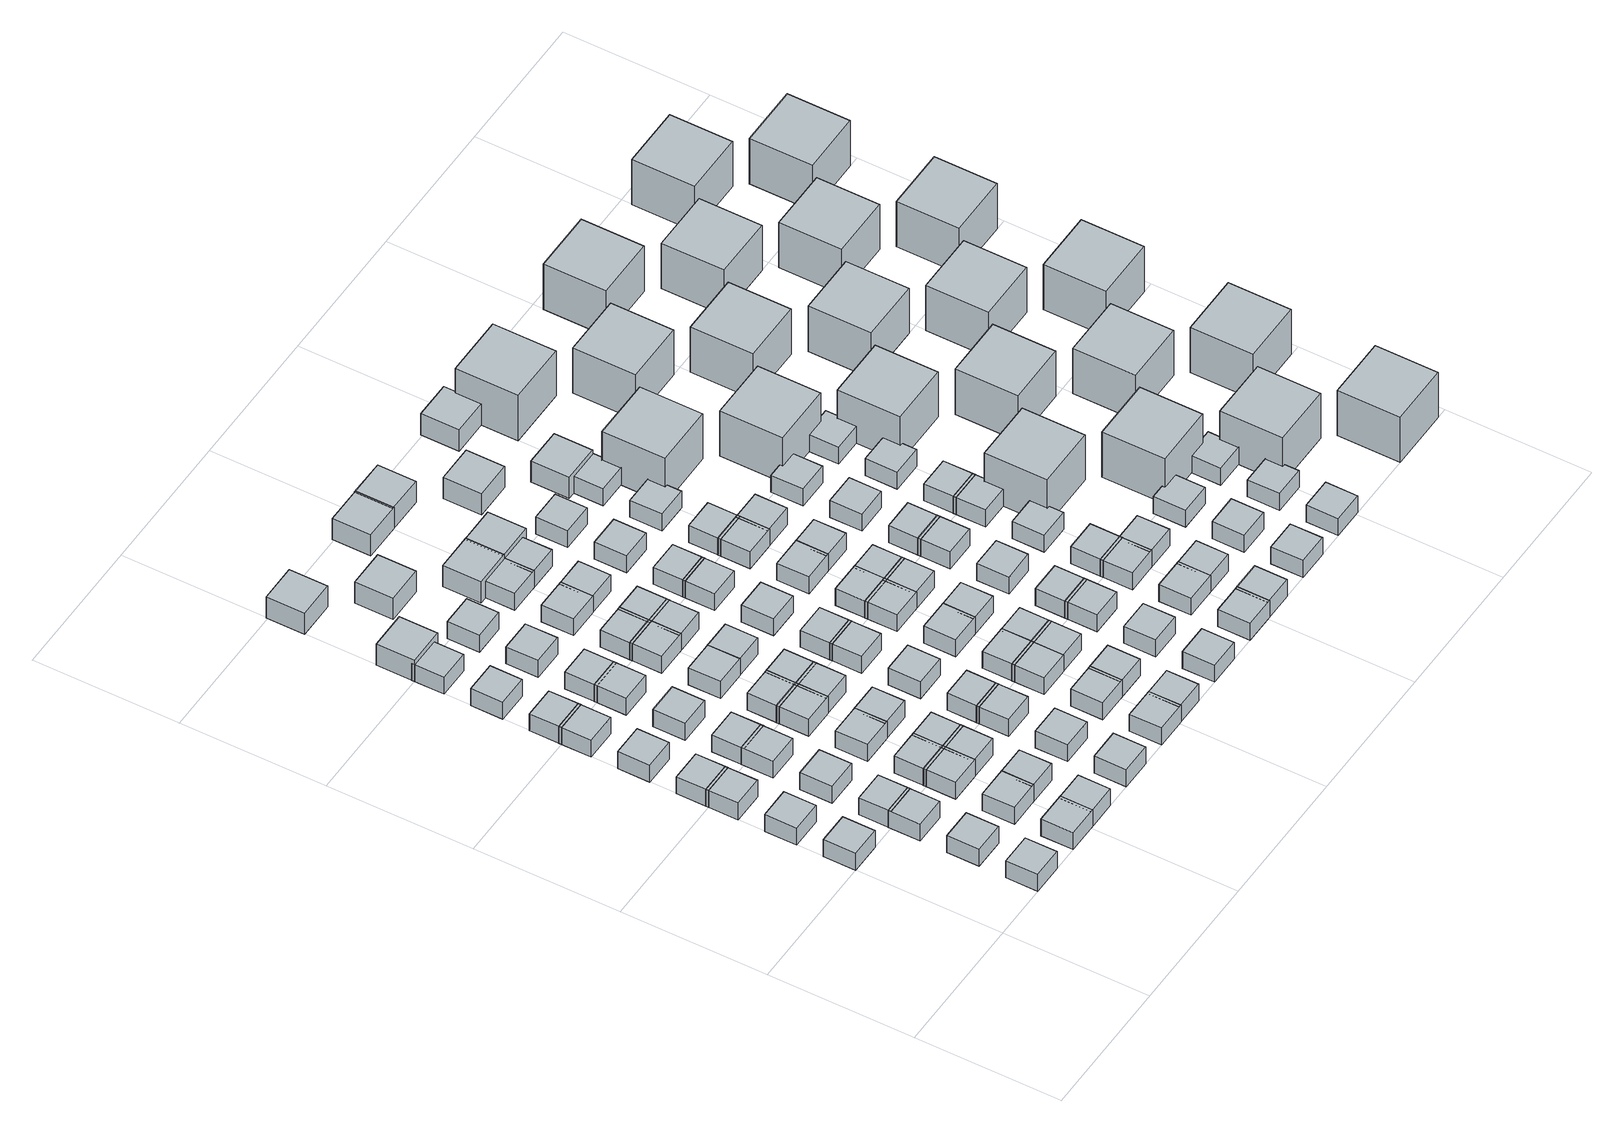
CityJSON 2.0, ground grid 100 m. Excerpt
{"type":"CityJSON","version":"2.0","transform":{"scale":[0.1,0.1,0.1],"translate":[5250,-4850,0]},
"CityObjects":{
"object1":{"type":"GenericCityObject","geometry":[{"type":"Solid","lod":"1","boundaries":[[[[0,1,2,3]],[[4,5,1,0]],[[5,6,2,1]],[[6,7,3,2]],[[7,4,0,3]],[[7,6,5,4]]]]}]},
"object2":{"type":"GenericCityObject","geometry":[{"type":"Solid","lod":"1","boundaries":[[[[8,9,10,11]],[[12,13,9,8]],[[13,14,10,9]],[[14,15,11,10]],[[15,12,8,11]],[[15,14,13,12]]]]}]},
"object3":{"type":"GenericCityObject","geometry":[{"type":"Solid","lod":"1","boundaries":[[[[16,17,18,19]],[[20,21,17,16]],[[21,22,18,17]],[[22,23,19,18]],[[23,20,16,19]],[[23,22,21,20]]]]}]},
"object4":{"type":"GenericCityObject","geometry":[{"type":"Solid","lod":"1","boundaries":[[[[24,25,26,27]],[[28,29,25,24]],[[29,30,26,25]],[[30,31,27,26]],[[31,28,24,27]],[[31,30,29,28]]]]}]},
"object5":{"type":"GenericCityObject","geometry":[{"type":"Solid","lod":"1","boundaries":[[[[32,33,34,35]],[[36,37,33,32]],[[37,38,34,33]],[[38,39,35,34]],[[39,36,32,35]],[[39,38,37,36]]]]}]},
"object6":{"type":"GenericCityObject","geometry":[{"type":"Solid","lod":"1","boundaries":[[[[40,41,42,43]],[[44,45,41,40]],[[45,46,42,41]],[[46,47,43,42]],[[47,44,40,43]],[[47,46,45,44]]]]}]},
"object7":{"type":"GenericCityObject","geometry":[{"type":"Solid","lod":"1","boundaries":[[[[48,49,50,51]],[[52,53,49,48]],[[53,54,50,49]],[[54,55,51,50]],[[55,52,48,51]],[[55,54,53,52]]]]}]},
"object8":{"type":"GenericCityObject","geometry":[{"type":"Solid","lod":"1","boundaries":[[[[56,57,58,59]],[[60,61,57,56]],[[61,62,58,57]],[[62,63,59,58]],[[63,60,56,59]],[[63,62,61,60]]]]}]},
"object9":{"type":"GenericCityObject","geometry":[{"type":"Solid","lod":"1","boundaries":[[[[64,65,66,67]],[[68,69,65,64]],[[69,70,66,65]],[[70,71,67,66]],[[71,68,64,67]],[[71,70,69,68]]]]}]},
"object10":{"type":"GenericCityObject","geometry":[{"type":"Solid","lod":"1","boundaries":[[[[72,73,74,75]],[[76,77,73,72]],[[77,78,74,73]],[[78,79,75,74]],[[79,76,72,75]],[[79,78,77,76]]]]}]},
"object11":{"type":"GenericCityObject","geometry":[{"type":"Solid","lod":"1","boundaries":[[[[80,81,82,83]],[[84,85,81,80]],[[85,86,82,81]],[[86,87,83,82]],[[87,84,80,83]],[[87,86,85,84]]]]}]},
"object12":{"type":"GenericCityObject","geometry":[{"type":"Solid","lod":"1","boundaries":[[[[88,89,90,91]],[[92,93,89,88]],[[93,94,90,89]],[[94,95,91,90]],[[95,92,88,91]],[[95,94,93,92]]]]}]},
"object13":{"type":"GenericCityObject","geometry":[{"type":"Solid","lod":"1","boundaries":[[[[96,97,98,99]],[[100,101,97,96]],[[101,102,98,97]],[[102,103,99,98]],[[103,100,96,99]],[[103,102,101,100]]]]}]},
"object14":{"type":"GenericCityObject","geometry":[{"type":"Solid","lod":"1","boundaries":[[[[104,105,106,107]],[[108,109,105,104]],[[109,110,106,105]],[[110,111,107,106]],[[111,108,104,107]],[[111,110,109,108]]]]}]},
"object15":{"type":"GenericCityObject","geometry":[{"type":"Solid","lod":"1","boundaries":[[[[112,113,114,115]],[[116,117,113,112]],[[117,118,114,113]],[[118,119,115,114]],[[119,116,112,115]],[[119,118,117,116]]]]}]},
"object16":{"type":"GenericCityObject","geometry":[{"type":"Solid","lod":"1","boundaries":[[[[120,121,122,123]],[[124,125,121,120]],[[125,126,122,121]],[[126,127,123,122]],[[127,124,120,123]],[[127,126,125,124]]]]}]},
"object17":{"type":"GenericCityObject","geometry":[{"type":"Solid","lod":"1","boundaries":[[[[128,129,130,131]],[[132,133,129,128]],[[133,134,130,129]],[[134,135,131,130]],[[135,132,128,131]],[[135,134,133,132]]]]}]},
"object18":{"type":"GenericCityObject","geometry":[{"type":"Solid","lod":"1","boundaries":[[[[136,137,138,139]],[[140,141,137,136]],[[141,142,138,137]],[[142,143,139,138]],[[143,140,136,139]],[[143,142,141,140]]]]}]},
"object19":{"type":"GenericCityObject","geometry":[{"type":"Solid","lod":"1","boundaries":[[[[144,145,146,147]],[[148,149,145,144]],[[149,150,146,145]],[[150,151,147,146]],[[151,148,144,147]],[[151,150,149,148]]]]}]},
"object20":{"type":"GenericCityObject","geometry":[{"type":"Solid","lod":"1","boundaries":[[[[152,153,154,155]],[[156,157,153,152]],[[157,158,154,153]],[[158,159,155,154]],[[159,156,152,155]],[[159,158,157,156]]]]}]},
"object21":{"type":"GenericCityObject","geometry":[{"type":"Solid","lod":"1","boundaries":[[[[160,161,162,163]],[[164,165,161,160]],[[165,166,162,161]],[[166,167,163,162]],[[167,164,160,163]],[[167,166,165,164]]]]}]},
"object22":{"type":"GenericCityObject","geometry":[{"type":"Solid","lod":"1","boundaries":[[[[168,169,170,171]],[[172,173,169,168]],[[173,174,170,169]],[[174,175,171,170]],[[175,172,168,171]],[[175,174,173,172]]]]}]},
"object23":{"type":"GenericCityObject","geometry":[{"type":"Solid","lod":"1","boundaries":[[[[176,177,178,179]],[[180,181,177,176]],[[181,182,178,177]],[[182,183,179,178]],[[183,180,176,179]],[[183,182,181,180]]]]}]},
"object24":{"type":"GenericCityObject","geometry":[{"type":"Solid","lod":"1","boundaries":[[[[184,185,186,187]],[[188,189,185,184]],[[189,190,186,185]],[[190,191,187,186]],[[191,188,184,187]],[[191,190,189,188]]]]}]},
"object25":{"type":"GenericCityObject","geometry":[{"type":"Solid","lod":"1","boundaries":[[[[192,193,194,195]],[[196,197,193,192]],[[197,198,194,193]],[[198,199,195,194]],[[199,196,192,195]],[[199,198,197,196]]]]}]},
"object26":{"type":"GenericCityObject","geometry":[{"type":"Solid","lod":"1","boundaries":[[[[200,201,202,203]],[[204,205,201,200]],[[205,206,202,201]],[[206,207,203,202]],[[207,204,200,203]],[[207,206,205,204]]]]}]},
"object27":{"type":"GenericCityObject","geometry":[{"type":"Solid","lod":"1","boundaries":[[[[208,209,210,211]],[[212,213,209,208]],[[213,214,210,209]],[[214,215,211,210]],[[215,212,208,211]],[[215,214,213,212]]]]}]},
"object28":{"type":"GenericCityObject","geometry":[{"type":"Solid","lod":"1","boundaries":[[[[216,217,218,219]],[[220,221,217,216]],[[221,222,218,217]],[[222,223,219,218]],[[223,220,216,219]],[[223,222,221,220]]]]}]},
"object29":{"type":"GenericCityObject","geometry":[{"type":"Solid","lod":"1","boundaries":[[[[224,225,226,227]],[[228,229,225,224]],[[229,230,226,225]],[[230,231,227,226]],[[231,228,224,227]],[[231,230,229,228]]]]}]},
"object30":{"type":"GenericCityObject","geometry":[{"type":"Solid","lod":"1","boundaries":[[[[232,233,234,235]],[[236,237,233,232]],[[237,238,234,233]],[[238,239,235,234]],[[239,236,232,235]],[[239,238,237,236]]]]}]},
"object31":{"type":"GenericCityObject","geometry":[{"type":"Solid","lod":"1","boundaries":[[[[240,241,242,243]],[[244,245,241,240]],[[245,246,242,241]],[[246,247,243,242]],[[247,244,240,243]],[[247,246,245,244]]]]}]},
"object32":{"type":"GenericCityObject","geometry":[{"type":"Solid","lod":"1","boundaries":[[[[248,249,250,251]],[[252,253,249,248]],[[253,254,250,249]],[[254,255,251,250]],[[255,252,248,251]],[[255,254,253,252]]]]}]},
"object33":{"type":"GenericCityObject","geometry":[{"type":"Solid","lod":"1","boundaries":[[[[256,257,258,259]],[[260,261,257,256]],[[261,262,258,257]],[[262,263,259,258]],[[263,260,256,259]],[[263,262,261,260]]]]}]},
"object34":{"type":"GenericCityObject","geometry":[{"type":"Solid","lod":"1","boundaries":[[[[264,265,266,267]],[[268,269,265,264]],[[269,270,266,265]],[[270,271,267,266]],[[271,268,264,267]],[[271,270,269,268]]]]}]},
"object35":{"type":"GenericCityObject","geometry":[{"type":"Solid","lod":"1","boundaries":[[[[272,273,274,275]],[[276,277,273,272]],[[277,278,274,273]],[[278,279,275,274]],[[279,276,272,275]],[[279,278,277,276]]]]}]},
"object36":{"type":"GenericCityObject","geometry":[{"type":"Solid","lod":"1","boundaries":[[[[280,281,282,283]],[[284,285,281,280]],[[285,286,282,281]],[[286,287,283,282]],[[287,284,280,283]],[[287,286,285,284]]]]}]},
"object37":{"type":"GenericCityObject","geometry":[{"type":"Solid","lod":"1","boundaries":[[[[288,289,290,291]],[[292,293,289,288]],[[293,294,290,289]],[[294,295,291,290]],[[295,292,288,291]],[[295,294,293,292]]]]}]},
"object38":{"type":"GenericCityObject","geometry":[{"type":"Solid","lod":"1","boundaries":[[[[296,297,298,299]],[[300,301,297,296]],[[301,302,298,297]],[[302,303,299,298]],[[303,300,296,299]],[[303,302,301,300]]]]}]},
"object39":{"type":"GenericCityObject","geometry":[{"type":"Solid","lod":"1","boundaries":[[[[304,305,306,307]],[[308,309,305,304]],[[309,310,306,305]],[[310,311,307,306]],[[311,308,304,307]],[[311,310,309,308]]]]}]},
"object40":{"type":"GenericCityObject","geometry":[{"type":"Solid","lod":"1","boundaries":[[[[312,313,314,315]],[[316,317,313,312]],[[317,318,314,313]],[[318,319,315,314]],[[319,316,312,315]],[[319,318,317,316]]]]}]},
"object41":{"type":"GenericCityObject","geometry":[{"type":"Solid","lod":"1","boundaries":[[[[320,321,322,323]],[[324,325,321,320]],[[325,326,322,321]],[[326,327,323,322]],[[327,324,320,323]],[[327,326,325,324]]]]}]},
"object42":{"type":"GenericCityObject","geometry":[{"type":"Solid","lod":"1","boundaries":[[[[328,329,330,331]],[[332,333,329,328]],[[333,334,330,329]],[[334,335,331,330]],[[335,332,328,331]],[[335,334,333,332]]]]}]},
"object43":{"type":"GenericCityObject","geometry":[{"type":"Solid","lod":"1","boundaries":[[[[336,337,338,339]],[[340,341,337,336]],[[341,342,338,337]],[[342,343,339,338]],[[343,340,336,339]],[[343,342,341,340]]]]}]},
"object44":{"type":"GenericCityObject","geometry":[{"type":"Solid","lod":"1","boundaries":[[[[344,345,346,347]],[[348,349,345,344]],[[349,350,346,345]],[[350,351,347,346]],[[351,348,344,347]],[[351,350,349,348]]]]}]},
"object45":{"type":"GenericCityObject","geometry":[{"type":"Solid","lod":"1","boundaries":[[[[352,353,354,355]],[[356,357,353,352]],[[357,358,354,353]],[[358,359,355,354]],[[359,356,352,355]],[[359,358,357,356]]]]}]},
"object46":{"type":"GenericCityObject","geometry":[{"type":"Solid","lod":"1","boundaries":[[[[360,361,362,363]],[[364,365,361,360]],[[365,366,362,361]],[[366,367,363,362]],[[367,364,360,363]],[[367,366,365,364]]]]}]},
"object47":{"type":"GenericCityObject","geometry":[{"type":"Solid","lod":"1","boundaries":[[[[368,369,370,371]],[[372,373,369,368]],[[373,374,370,369]],[[374,375,371,370]],[[375,372,368,371]],[[375,374,373,372]]]]}]},
"object48":{"type":"GenericCityObject","geometry":[{"type":"Solid","lod":"1","boundaries":[[[[376,377,378,379]],[[380,381,377,376]],[[381,382,378,377]],[[382,383,379,378]],[[383,380,376,379]],[[383,382,381,380]]]]}]},
"object49":{"type":"GenericCityObject","geometry":[{"type":"Solid","lod":"1","boundaries":[[[[384,385,386,387]],[[388,389,385,384]],[[389,390,386,385]],[[390,391,387,386]],[[391,388,384,387]],[[391,390,389,388]]]]}]},
"object50":{"type":"GenericCityObject","geometry":[{"type":"Solid","lod":"1","boundaries":[[[[392,393,394,395]],[[396,397,393,392]],[[397,398,394,393]],[[398,399,395,394]],[[399,396,392,395]],[[399,398,397,396]]]]}]},
"object51":{"type":"GenericCityObject","geometry":[{"type":"Solid","lod":"1","boundaries":[[[[400,401,402,403]],[[404,405,401,400]],[[405,406,402,401]],[[406,407,403,402]],[[407,404,400,403]],[[407,406,405,404]]]]}]},
"object52":{"type":"GenericCityObject","geometry":[{"type":"Solid","lod":"1","boundaries":[[[[408,409,410,411]],[[412,413,409,408]],[[413,414,410,409]],[[414,415,411,410]],[[415,412,408,411]],[[415,414,413,412]]]]}]},
"object53":{"type":"GenericCityObject","geometry":[{"type":"Solid","lod":"1","boundaries":[[[[416,417,418,419]],[[420,421,417,416]],[[421,422,418,417]],[[422,423,419,418]],[[423,420,416,419]],[[423,422,421,420]]]]}]},
"object54":{"type":"GenericCityObject","geometry":[{"type":"Solid","lod":"1","boundaries":[[[[424,425,426,427]],[[428,429,425,424]],[[429,430,426,425]],[[430,431,427,426]],[[431,428,424,427]],[[431,430,429,428]]]]}]},
"object55":{"type":"GenericCityObject","geometry":[{"type":"Solid","lod":"1","boundaries":[[[[432,433,434,435]],[[436,437,433,432]],[[437,438,434,433]],[[438,439,435,434]],[[439,436,432,435]],[[439,438,437,436]]]]}]},
"object56":{"type":"GenericCityObject","geometry":[{"type":"Solid","lod":"1","boundaries":[[[[440,441,442,443]],[[444,445,441,440]],[[445,446,442,441]],[[446,447,443,442]],[[447,444,440,443]],[[447,446,445,444]]]]}]},
"object57":{"type":"GenericCityObject","geometry":[{"type":"Solid","lod":"1","boundaries":[[[[448,449,450,451]],[[452,453,449,448]],[[453,454,450,449]],[[454,455,451,450]],[[455,452,448,451]],[[455,454,453,452]]]]}]},
"object58":{"type":"GenericCityObject","geometry":[{"type":"Solid","lod":"1","boundaries":[[[[456,457,458,459]],[[460,461,457,456]],[[461,462,458,457]],[[462,463,459,458]],[[463,460,456,459]],[[463,462,461,460]]]]}]},
"object59":{"type":"GenericCityObject","geometry":[{"type":"Solid","lod":"1","boundaries":[[[[464,465,466,467]],[[468,469,465,464]],[[469,470,466,465]],[[470,471,467,466]],[[471,468,464,467]],[[471,470,469,468]]]]}]},
"object60":{"type":"GenericCityObject","geometry":[{"type":"Solid","lod":"1","boundaries":[[[[472,473,474,475]],[[476,477,473,472]],[[477,478,474,473]],[[478,479,475,474]],[[479,476,472,475]],[[479,478,477,476]]]]}]},
"object61":{"type":"GenericCityObject","geometry":[{"type":"Solid","lod":"1","boundaries":[[[[480,481,482,483]],[[484,485,481,480]],[[485,486,482,481]],[[486,487,483,482]],[[487,484,480,483]],[[487,486,485,484]]]]}]},
"object62":{"type":"GenericCityObject","geometry":[{"type":"Solid","lod":"1","boundaries":[[[[488,489,490,491]],[[492,493,489,488]],[[493,494,490,489]],[[494,495,491,490]],[[495,492,488,491]],[[495,494,493,492]]]]}]},
"object63":{"type":"GenericCityObject","geometry":[{"type":"Solid","lod":"1","boundaries":[[[[496,497,498,499]],[[500,501,497,496]],[[501,502,498,497]],[[502,503,499,498]],[[503,500,496,499]],[[503,502,501,500]]]]}]},
"object64":{"type":"GenericCityObject","geometry":[{"type":"Solid","lod":"1","boundaries":[[[[504,505,506,507]],[[508,509,505,504]],[[509,510,506,505]],[[510,511,507,506]],[[511,508,504,507]],[[511,510,509,508]]]]}]},
"object65":{"type":"GenericCityObject","geometry":[{"type":"Solid","lod":"1","boundaries":[[[[512,513,514,515]],[[516,517,513,512]],[[517,518,514,513]],[[518,519,515,514]],[[519,516,512,515]],[[519,518,517,516]]]]}]},
"object66":{"type":"GenericCityObject","geometry":[{"type":"Solid","lod":"1","boundaries":[[[[520,521,522,523]],[[524,525,521,520]],[[525,526,522,521]],[[526,527,523,522]],[[527,524,520,523]],[[527,526,525,524]]]]}]},
"object67":{"type":"GenericCityObject","geometry":[{"type":"Solid","lod":"1","boundaries":[[[[528,529,530,531]],[[532,533,529,528]],[[533,534,530,529]],[[534,535,531,530]],[[535,532,528,531]],[[535,534,533,532]]]]}]},
"object68":{"type":"GenericCityObject","geometry":[{"type":"Solid","lod":"1","boundaries":[[[[536,537,538,539]],[[540,541,537,536]],[[541,542,538,537]],[[542,543,539,538]],[[543,540,536,539]],[[543,542,541,540]]]]}]},
"object69":{"type":"GenericCityObject","geometry":[{"type":"Solid","lod":"1","boundaries":[[[[544,545,546,547]],[[548,549,545,544]],[[549,550,546,545]],[[550,551,547,546]],[[551,548,544,547]],[[551,550,549,548]]]]}]},
"object70":{"type":"GenericCityObject","geometry":[{"type":"Solid","lod":"1","boundaries":[[[[552,553,554,555]],[[556,557,553,552]],[[557,558,554,553]],[[558,559,555,554]],[[559,556,552,555]],[[559,558,557,556]]]]}]},
"object71":{"type":"GenericCityObject","geometry":[{"type":"Solid","lod":"1","boundaries":[[[[560,561,562,563]],[[564,565,561,560]],[[565,566,562,561]],[[566,567,563,562]],[[567,564,560,563]],[[567,566,565,564]]]]}]},
"object72":{"type":"GenericCityObject","geometry":[{"type":"Solid","lod":"1","boundaries":[[[[568,569,570,571]],[[572,573,569,568]],[[573,574,570,569]],[[574,575,571,570]],[[575,572,568,571]],[[575,574,573,572]]]]}]},
"object73":{"type":"GenericCityObject","geometry":[{"type":"Solid","lod":"1","boundaries":[[[[576,577,578,579]],[[580,581,577,576]],[[581,582,578,577]],[[582,583,579,578]],[[583,580,576,579]],[[583,582,581,580]]]]}]},
"object74":{"type":"GenericCityObject","geometry":[{"type":"Solid","lod":"1","boundaries":[[[[584,585,586,587]],[[588,589,585,584]],[[589,590,586,585]],[[590,591,587,586]],[[591,588,584,587]],[[591,590,589,588]]]]}]},
"object75":{"type":"GenericCityObject","geometry":[{"type":"Solid","lod":"1","boundaries":[[[[592,593,594,595]],[[596,597,593,592]],[[597,598,594,593]],[[598,599,595,594]],[[599,596,592,595]],[[599,598,597,596]]]]}]},
"object76":{"type":"GenericCityObject","geometry":[{"type":"Solid","lod":"1","boundaries":[[[[600,601,602,603]],[[604,605,601,600]],[[605,606,602,601]],[[606,607,603,602]],[[607,604,600,603]],[[607,606,605,604]]]]}]},
"object77":{"type":"GenericCityObject","geometry":[{"type":"Solid","lod":"1","boundaries":[[[[608,609,610,611]],[[612,613,609,608]],[[613,614,610,609]],[[614,615,611,610]],[[615,612,608,611]],[[615,614,613,612]]]]}]},
"object78":{"type":"GenericCityObject","geometry":[{"type":"Solid","lod":"1","boundaries":[[[[616,617,618,619]],[[620,621,617,616]],[[621,622,618,617]],[[622,623,619,618]],[[623,620,616,619]],[[623,622,621,620]]]]}]},
"object79":{"type":"GenericCityObject","geometry":[{"type":"Solid","lod":"1","boundaries":[[[[624,625,626,627]],[[628,629,625,624]],[[629,630,626,625]],[[630,631,627,626]],[[631,628,624,627]],[[631,630,629,628]]]]}]},
"object80":{"type":"GenericCityObject","geometry":[{"type":"Solid","lod":"1","boundaries":[[[[632,633,634,635]],[[636,637,633,632]],[[637,638,634,633]],[[638,639,635,634]],[[639,636,632,635]],[[639,638,637,636]]]]}]},
"object81":{"type":"GenericCityObject","geometry":[{"type":"Solid","lod":"1","boundaries":[[[[640,641,642,643]],[[644,645,641,640]],[[645,646,642,641]],[[646,647,643,642]],[[647,644,640,643]],[[647,646,645,644]]]]}]},
"object82":{"type":"GenericCityObject","geometry":[{"type":"Solid","lod":"1","boundaries":[[[[648,649,650,651]],[[652,653,649,648]],[[653,654,650,649]],[[654,655,651,650]],[[655,652,648,651]],[[655,654,653,652]]]]}]},
"object83":{"type":"GenericCityObject","geometry":[{"type":"Solid","lod":"1","boundaries":[[[[656,657,658,659]],[[660,661,657,656]],[[661,662,658,657]],[[662,663,659,658]],[[663,660,656,659]],[[663,662,661,660]]]]}]},
"object84":{"type":"GenericCityObject","geometry":[{"type":"Solid","lod":"1","boundaries":[[[[664,665,666,667]],[[668,669,665,664]],[[669,670,666,665]],[[670,671,667,666]],[[671,668,664,667]],[[671,670,669,668]]]]}]},
"object85":{"type":"GenericCityObject","geometry":[{"type":"Solid","lod":"1","boundaries":[[[[672,673,674,675]],[[676,677,673,672]],[[677,678,674,673]],[[678,679,675,674]],[[679,676,672,675]],[[679,678,677,676]]]]}]},
"object86":{"type":"GenericCityObject","geometry":[{"type":"Solid","lod":"1","boundaries":[[[[680,681,682,683]],[[684,685,681,680]],[[685,686,682,681]],[[686,687,683,682]],[[687,684,680,683]],[[687,686,685,684]]]]}]},
"object87":{"type":"GenericCityObject","geometry":[{"type":"Solid","lod":"1","boundaries":[[[[688,689,690,691]],[[692,693,689,688]],[[693,694,690,689]],[[694,695,691,690]],[[695,692,688,691]],[[695,694,693,692]]]]}]},
"object88":{"type":"GenericCityObject","geometry":[{"type":"Solid","lod":"1","boundaries":[[[[696,697,698,699]],[[700,701,697,696]],[[701,702,698,697]],[[702,703,699,698]],[[703,700,696,699]],[[703,702,701,700]]]]}]},
"object89":{"type":"GenericCityObject","geometry":[{"type":"Solid","lod":"1","boundaries":[[[[704,705,706,707]],[[708,709,705,704]],[[709,710,706,705]],[[710,711,707,706]],[[711,708,704,707]],[[711,710,709,708]]]]}]},
"object90":{"type":"GenericCityObject","geometry":[{"type":"Solid","lod":"1","boundaries":[[[[712,713,714,715]],[[716,717,713,712]],[[717,718,714,713]],[[718,719,715,714]],[[719,716,712,715]],[[719,718,717,716]]]]}]},
"object91":{"type":"GenericCityObject","geometry":[{"type":"Solid","lod":"1","boundaries":[[[[720,721,722,723]],[[724,725,721,720]],[[725,726,722,721]],[[726,727,723,722]],[[727,724,720,723]],[[727,726,725,724]]]]}]},
"object92":{"type":"GenericCityObject","geometry":[{"type":"Solid","lod":"1","boundaries":[[[[728,729,730,731]],[[732,733,729,728]],[[733,734,730,729]],[[734,735,731,730]],[[735,732,728,731]],[[735,734,733,732]]]]}]},
"object93":{"type":"GenericCityObject","geometry":[{"type":"Solid","lod":"1","boundaries":[[[[736,737,738,739]],[[740,741,737,736]],[[741,742,738,737]],[[742,743,739,738]],[[743,740,736,739]],[[743,742,741,740]]]]}]},
"object94":{"type":"GenericCityObject","geometry":[{"type":"Solid","lod":"1","boundaries":[[[[744,745,746,747]],[[748,749,745,744]],[[749,750,746,745]],[[750,751,747,746]],[[751,748,744,747]],[[751,750,749,748]]]]}]},
"object95":{"type":"GenericCityObject","geometry":[{"type":"Solid","lod":"1","boundaries":[[[[752,753,754,755]],[[756,757,753,752]],[[757,758,754,753]],[[758,759,755,754]],[[759,756,752,755]],[[759,758,757,756]]]]}]},
"object96":{"type":"GenericCityObject","geometry":[{"type":"Solid","lod":"1","boundaries":[[[[760,761,762,763]],[[764,765,761,760]],[[765,766,762,761]],[[766,767,763,762]],[[767,764,760,763]],[[767,766,765,764]]]]}]},
"object97":{"type":"GenericCityObject","geometry":[{"type":"Solid","lod":"1","boundaries":[[[[768,769,770,771]],[[772,773,769,768]],[[773,774,770,769]],[[774,775,771,770]],[[775,772,768,771]],[[775,774,773,772]]]]}]},
"object98":{"type":"GenericCityObject","geometry":[{"type":"Solid","lod":"1","boundaries":[[[[776,777,778,779]],[[780,781,777,776]],[[781,782,778,777]],[[782,783,779,778]],[[783,780,776,779]],[[783,782,781,780]]]]}]},
"object99":{"type":"GenericCityObject","geometry":[{"type":"Solid","lod":"1","boundaries":[[[[784,785,786,787]],[[788,789,785,784]],[[789,790,786,785]],[[790,791,787,786]],[[791,788,784,787]],[[791,790,789,788]]]]}]},
"object100":{"type":"GenericCityObject","geometry":[{"type":"Solid","lod":"1","boundaries":[[[[792,793,794,795]],[[796,797,793,792]],[[797,798,794,793]],[[798,799,795,794]],[[799,796,792,795]],[[799,798,797,796]]]]}]},
"object101":{"type":"GenericCityObject","geometry":[{"type":"Solid","lod":"1","boundaries":[[[[800,801,802,803]],[[804,805,801,800]],[[805,806,802,801]],[[806,807,803,802]],[[807,804,800,803]],[[807,806,805,804]]]]}]},
"object102":{"type":"GenericCityObject","geometry":[{"type":"Solid","lod":"1","boundaries":[[[[808,809,810,811]],[[812,813,809,808]],[[813,814,810,809]],[[814,815,811,810]],[[815,812,808,811]],[[815,814,813,812]]]]}]},
"object103":{"type":"GenericCityObject","geometry":[{"type":"Solid","lod":"1","boundaries":[[[[816,817,818,819]],[[820,821,817,816]],[[821,822,818,817]],[[822,823,819,818]],[[823,820,816,819]],[[823,822,821,820]]]]}]},
"object104":{"type":"GenericCityObject","geometry":[{"type":"Solid","lod":"1","boundaries":[[[[824,825,826,827]],[[828,829,825,824]],[[829,830,826,825]],[[830,831,827,826]],[[831,828,824,827]],[[831,830,829,828]]]]}]},
"object105":{"type":"GenericCityObject","geometry":[{"type":"Solid","lod":"1","boundaries":[[[[832,833,834,835]],[[836,837,833,832]],[[837,838,834,833]],[[838,839,835,834]],[[839,836,832,835]],[[839,838,837,836]]]]}]},
"object106":{"type":"GenericCityObject","geometry":[{"type":"Solid","lod":"1","boundaries":[[[[840,841,842,843]],[[844,845,841,840]],[[845,846,842,841]],[[846,847,843,842]],[[847,844,840,843]],[[847,846,845,844]]]]}]},
"object107":{"type":"GenericCityObject","geometry":[{"type":"Solid","lod":"1","boundaries":[[[[848,849,850,851]],[[852,853,849,848]],[[853,854,850,849]],[[854,855,851,850]],[[855,852,848,851]],[[855,854,853,852]]]]}]},
"object108":{"type":"GenericCityObject","geometry":[{"type":"Solid","lod":"1","boundaries":[[[[856,857,858,859]],[[860,861,857,856]],[[861,862,858,857]],[[862,863,859,858]],[[863,860,856,859]],[[863,862,861,860]]]]}]},
"object109":{"type":"GenericCityObject","geometry":[{"type":"Solid","lod":"1","boundaries":[[[[864,865,866,867]],[[868,869,865,864]],[[869,870,866,865]],[[870,871,867,866]],[[871,868,864,867]],[[871,870,869,868]]]]}]},
"object110":{"type":"GenericCityObject","geometry":[{"type":"Solid","lod":"1","boundaries":[[[[872,873,874,875]],[[876,877,873,872]],[[877,878,874,873]],[[878,879,875,874]],[[879,876,872,875]],[[879,878,877,876]]]]}]},
"object111":{"type":"GenericCityObject","geometry":[{"type":"Solid","lod":"1","boundaries":[[[[880,881,882,883]],[[884,885,881,880]],[[885,886,882,881]],[[886,887,883,882]],[[887,884,880,883]],[[887,886,885,884]]]]}]},
"object112":{"type":"GenericCityObject","geometry":[{"type":"Solid","lod":"1","boundaries":[[[[888,889,890,891]],[[892,893,889,888]],[[893,894,890,889]],[[894,895,891,890]],[[895,892,888,891]],[[895,894,893,892]]]]}]},
"object113":{"type":"GenericCityObject","geometry":[{"type":"Solid","lod":"1","boundaries":[[[[896,897,898,899]],[[900,901,897,896]],[[901,902,898,897]],[[902,903,899,898]],[[903,900,896,899]],[[903,902,901,900]]]]}]},
"object114":{"type":"GenericCityObject","geometry":[{"type":"Solid","lod":"1","boundaries":[[[[904,905,906,907]],[[908,909,905,904]],[[909,910,906,905]],[[910,911,907,906]],[[911,908,904,907]],[[911,910,909,908]]]]}]},
"object115":{"type":"GenericCityObject","geometry":[{"type":"Solid","lod":"1","boundaries":[[[[912,913,914,915]],[[916,917,913,912]],[[917,918,914,913]],[[918,919,915,914]],[[919,916,912,915]],[[919,918,917,916]]]]}]},
"object116":{"type":"GenericCityObject","geometry":[{"type":"Solid","lod":"1","boundaries":[[[[920,921,922,923]],[[924,925,921,920]],[[925,926,922,921]],[[926,927,923,922]],[[927,924,920,923]],[[927,926,925,924]]]]}]},
"object117":{"type":"GenericCityObject","geometry":[{"type":"Solid","lod":"1","boundaries":[[[[928,929,930,931]],[[932,933,929,928]],[[933,934,930,929]],[[934,935,931,930]],[[935,932,928,931]],[[935,934,933,932]]]]}]},
"object118":{"type":"GenericCityObject","geometry":[{"type":"Solid","lod":"1","boundaries":[[[[936,937,938,939]],[[940,941,937,936]],[[941,942,938,937]],[[942,943,939,938]],[[943,940,936,939]],[[943,942,941,940]]]]}]},
"object119":{"type":"GenericCityObject","geometry":[{"type":"Solid","lod":"1","boundaries":[[[[944,945,946,947]],[[948,949,945,944]],[[949,950,946,945]],[[950,951,947,946]],[[951,948,944,947]],[[951,950,949,948]]]]}]},
"object120":{"type":"GenericCityObject","geometry":[{"type":"Solid","lod":"1","boundaries":[[[[952,953,954,955]],[[956,957,953,952]],[[957,958,954,953]],[[958,959,955,954]],[[959,956,952,955]],[[959,958,957,956]]]]}]},
"object121":{"type":"GenericCityObject","geometry":[{"type":"Solid","lod":"1","boundaries":[[[[960,961,962,963]],[[964,965,961,960]],[[965,966,962,961]],[[966,967,963,962]],[[967,964,960,963]],[[967,966,965,964]]]]}]},
"object122":{"type":"GenericCityObject","geometry":[{"type":"Solid","lod":"1","boundaries":[[[[968,969,970,971]],[[972,973,969,968]],[[973,974,970,969]],[[974,975,971,970]],[[975,972,968,971]],[[975,974,973,972]]]]}]},
"object123":{"type":"GenericCityObject","geometry":[{"type":"Solid","lod":"1","boundaries":[[[[976,977,978,979]],[[980,981,977,976]],[[981,982,978,977]],[[982,983,979,978]],[[983,980,976,979]],[[983,982,981,980]]]]}]},
"object124":{"type":"GenericCityObject","geometry":[{"type":"Solid","lod":"1","boundaries":[[[[984,985,986,987]],[[988,989,985,984]],[[989,990,986,985]],[[990,991,987,986]],[[991,988,984,987]],[[991,990,989,988]]]]}]},
"object125":{"type":"GenericCityObject","geometry":[{"type":"Solid","lod":"1","boundaries":[[[[992,993,994,995]],[[996,997,993,992]],[[997,998,994,993]],[[998,999,995,994]],[[999,996,992,995]],[[999,998,997,996]]]]}]},
"object126":{"type":"GenericCityObject","geometry":[{"type":"Solid","lod":"1","boundaries":[[[[1000,1001,1002,1003]],[[1004,1005,1001,1000]],[[1005,1006,1002,1001]],[[1006,1007,1003,1002]],[[1007,1004,1000,1003]],[[1007,1006,1005,1004]]]]}]},
"object127":{"type":"GenericCityObject","geometry":[{"type":"Solid","lod":"1","boundaries":[[[[1008,1009,1010,1011]],[[1012,1013,1009,1008]],[[1013,1014,1010,1009]],[[1014,1015,1011,1010]],[[1015,1012,1008,1011]],[[1015,1014,1013,1012]]]]}]},
"object128":{"type":"GenericCityObject","geometry":[{"type":"Solid","lod":"1","boundaries":[[[[1016,1017,1018,1019]],[[1020,1021,1017,1016]],[[1021,1022,1018,1017]],[[1022,1023,1019,1018]],[[1023,1020,1016,1019]],[[1023,1022,1021,1020]]]]}]},
"object129":{"type":"GenericCityObject","geometry":[{"type":"Solid","lod":"1","boundaries":[[[[1024,1025,1026,1027]],[[1028,1029,1025,1024]],[[1029,1030,1026,1025]],[[1030,1031,1027,1026]],[[1031,1028,1024,1027]],[[1031,1030,1029,1028]]]]}]},
"object130":{"type":"GenericCityObject","geometry":[{"type":"Solid","lod":"1","boundaries":[[[[1032,1033,1034,1035]],[[1036,1037,1033,1032]],[[1037,1038,1034,1033]],[[1038,1039,1035,1034]],[[1039,1036,1032,1035]],[[1039,1038,1037,1036]]]]}]},
"object131":{"type":"GenericCityObject","geometry":[{"type":"Solid","lod":"1","boundaries":[[[[1040,1041,1042,1043]],[[1044,1045,1041,1040]],[[1045,1046,1042,1041]],[[1046,1047,1043,1042]],[[1047,1044,1040,1043]],[[1047,1046,1045,1044]]]]}]},
"object132":{"type":"GenericCityObject","geometry":[{"type":"Solid","lod":"1","boundaries":[[[[1048,1049,1050,1051]],[[1052,1053,1049,1048]],[[1053,1054,1050,1049]],[[1054,1055,1051,1050]],[[1055,1052,1048,1051]],[[1055,1054,1053,1052]]]]}]},
"object133":{"type":"GenericCityObject","geometry":[{"type":"Solid","lod":"1","boundaries":[[[[1056,1057,1058,1059]],[[1060,1061,1057,1056]],[[1061,1062,1058,1057]],[[1062,1063,1059,1058]],[[1063,1060,1056,1059]],[[1063,1062,1061,1060]]]]}]},
"object134":{"type":"GenericCityObject","geometry":[{"type":"Solid","lod":"1","boundaries":[[[[1064,1065,1066,1067]],[[1068,1069,1065,1064]],[[1069,1070,1066,1065]],[[1070,1071,1067,1066]],[[1071,1068,1064,1067]],[[1071,1070,1069,1068]]]]}]},
"object135":{"type":"GenericCityObject","geometry":[{"type":"Solid","lod":"1","boundaries":[[[[1072,1073,1074,1075]],[[1076,1077,1073,1072]],[[1077,1078,1074,1073]],[[1078,1079,1075,1074]],[[1079,1076,1072,1075]],[[1079,1078,1077,1076]]]]}]},
"object136":{"type":"GenericCityObject","geometry":[{"type":"Solid","lod":"1","boundaries":[[[[1080,1081,1082,1083]],[[1084,1085,1081,1080]],[[1085,1086,1082,1081]],[[1086,1087,1083,1082]],[[1087,1084,1080,1083]],[[1087,1086,1085,1084]]]]}]},
"object137":{"type":"GenericCityObject","geometry":[{"type":"Solid","lod":"1","boundaries":[[[[1088,1089,1090,1091]],[[1092,1093,1089,1088]],[[1093,1094,1090,1089]],[[1094,1095,1091,1090]],[[1095,1092,1088,1091]],[[1095,1094,1093,1092]]]]}]}
},
"vertices":[
[0,1000,0],[220,1000,0],[220,1220,0],[0,1220,0],[0,1000,140],[220,1000,140],[220,1220,140],[0,1220,140],
[400,0,0],[620,0,0],[620,220,0],[400,220,0],[400,0,140],[620,0,140],[620,220,140],[400,220,140],
[0,1400,0],[220,1400,0],[220,1620,0],[0,1620,0],[0,1400,140],[220,1400,140],[220,1620,140],[0,1620,140],
[400,400,0],[620,400,0],[620,620,0],[400,620,0],[400,400,140],[620,400,140],[620,620,140],[400,620,140],
[0,1800,0],[220,1800,0],[220,2020,0],[0,2020,0],[0,1800,140],[220,1800,140],[220,2020,140],[0,2020,140],
[0,2000,0],[220,2000,0],[220,2220,0],[0,2220,0],[0,2000,140],[220,2000,140],[220,2220,140],[0,2220,140],
[400,800,0],[620,800,0],[620,1020,0],[400,1020,0],[400,800,140],[620,800,140],[620,1020,140],[400,1020,140],
[400,1000,0],[620,1000,0],[620,1220,0],[400,1220,0],[400,1000,140],[620,1000,140],[620,1220,140],[400,1220,140],
[0,2400,0],[220,2400,0],[220,2620,0],[0,2620,0],[0,2400,140],[220,2400,140],[220,2620,140],[0,2620,140],
[800,0,0],[1020,0,0],[1020,220,0],[800,220,0],[800,0,140],[1020,0,140],[1020,220,140],[800,220,140],
[400,1400,0],[620,1400,0],[620,1620,0],[400,1620,0],[400,1400,140],[620,1400,140],[620,1620,140],[400,1620,140],
[0,2800,0],[220,2800,0],[220,3020,0],[0,3020,0],[0,2800,140],[220,2800,140],[220,3020,140],[0,3020,140],
[0,3000,0],[220,3000,0],[220,3220,0],[0,3220,0],[0,3000,140],[220,3000,140],[220,3220,140],[0,3220,140],
[800,400,0],[1020,400,0],[1020,620,0],[800,620,0],[800,400,140],[1020,400,140],[1020,620,140],[800,620,140],
[400,1800,0],[620,1800,0],[620,2020,0],[400,2020,0],[400,1800,140],[620,1800,140],[620,2020,140],[400,2020,140],
[400,2000,0],[620,2000,0],[620,2220,0],[400,2220,0],[400,2000,140],[620,2000,140],[620,2220,140],[400,2220,140],
[1000,0,0],[1220,0,0],[1220,220,0],[1000,220,0],[1000,0,140],[1220,0,140],[1220,220,140],[1000,220,140],
[0,3400,0],[220,3400,0],[220,3620,0],[0,3620,0],[0,3400,140],[220,3400,140],[220,3620,140],[0,3620,140],
[800,800,0],[1020,800,0],[1020,1020,0],[800,1020,0],[800,800,140],[1020,800,140],[1020,1020,140],[800,1020,140],
[800,1000,0],[1020,1000,0],[1020,1220,0],[800,1220,0],[800,1000,140],[1020,1000,140],[1020,1220,140],[800,1220,140],
[400,2400,0],[620,2400,0],[620,2620,0],[400,2620,0],[400,2400,140],[620,2400,140],[620,2620,140],[400,2620,140],
[1000,400,0],[1220,400,0],[1220,620,0],[1000,620,0],[1000,400,140],[1220,400,140],[1220,620,140],[1000,620,140],
[0,3800,0],[220,3800,0],[220,4020,0],[0,4020,0],[0,3800,140],[220,3800,140],[220,4020,140],[0,4020,140],
[800,1400,0],[1020,1400,0],[1020,1620,0],[800,1620,0],[800,1400,140],[1020,1400,140],[1020,1620,140],[800,1620,140],
[0,4000,0],[262,4000,0],[262,4262,0],[0,4262,0],[0,4000,175],[262,4000,175],[262,4262,175],[0,4262,175],
[400,2800,0],[620,2800,0],[620,3020,0],[400,3020,0],[400,2800,140],[620,2800,140],[620,3020,140],[400,3020,140],
[1000,800,0],[1220,800,0],[1220,1020,0],[1000,1020,0],[1000,800,140],[1220,800,140],[1220,1020,140],[1000,1020,140],
[400,3000,0],[620,3000,0],[620,3220,0],[400,3220,0],[400,3000,140],[620,3000,140],[620,3220,140],[400,3220,140],
[1000,1000,0],[1220,1000,0],[1220,1220,0],[1000,1220,0],[1000,1000,140],[1220,1000,140],[1220,1220,140],[1000,1220,140],
[800,1800,0],[1020,1800,0],[1020,2020,0],[800,2020,0],[800,1800,140],[1020,1800,140],[1020,2020,140],[800,2020,140],
[800,2000,0],[1020,2000,0],[1020,2220,0],[800,2220,0],[800,2000,140],[1020,2000,140],[1020,2220,140],[800,2220,140],
[1400,0,0],[1620,0,0],[1620,220,0],[1400,220,0],[1400,0,140],[1620,0,140],[1620,220,140],[1400,220,140],
[400,3400,0],[620,3400,0],[620,3620,0],[400,3620,0],[400,3400,140],[620,3400,140],[620,3620,140],[400,3620,140],
[1000,1400,0],[1220,1400,0],[1220,1620,0],[1000,1620,0],[1000,1400,140],[1220,1400,140],[1220,1620,140],[1000,1620,140],
[0,4750,0],[262,4750,0],[262,5012,0],[0,5012,0],[0,4750,175],[262,4750,175],[262,5012,175],[0,5012,175],
[800,2400,0],[1020,2400,0],[1020,2620,0],[800,2620,0],[800,2400,140],[1020,2400,140],[1020,2620,140],[800,2620,140],
[1400,400,0],[1620,400,0],[1620,620,0],[1400,620,0],[1400,400,140],[1620,400,140],[1620,620,140],[1400,620,140],
[400,3800,0],[620,3800,0],[620,4020,0],[400,4020,0],[400,3800,140],[620,3800,140],[620,4020,140],[400,4020,140],
[1000,1800,0],[1220,1800,0],[1220,2020,0],[1000,2020,0],[1000,1800,140],[1220,1800,140],[1220,2020,140],[1000,2020,140],
[1000,2000,0],[1220,2000,0],[1220,2220,0],[1000,2220,0],[1000,2000,140],[1220,2000,140],[1220,2220,140],[1000,2220,140],
[800,2800,0],[1020,2800,0],[1020,3020,0],[800,3020,0],[800,2800,140],[1020,2800,140],[1020,3020,140],[800,3020,140],
[1400,800,0],[1620,800,0],[1620,1020,0],[1400,1020,0],[1400,800,140],[1620,800,140],[1620,1020,140],[1400,1020,140],
[800,3000,0],[1020,3000,0],[1020,3220,0],[800,3220,0],[800,3000,140],[1020,3000,140],[1020,3220,140],[800,3220,140],
[1400,1000,0],[1620,1000,0],[1620,1220,0],[1400,1220,0],[1400,1000,140],[1620,1000,140],[1620,1220,140],[1400,1220,140],
[370,4370,0],[632,4370,0],[632,4632,0],[370,4632,0],[370,4370,175],[632,4370,175],[632,4632,175],[370,4632,175],
[1000,2400,0],[1220,2400,0],[1220,2620,0],[1000,2620,0],[1000,2400,140],[1220,2400,140],[1220,2620,140],[1000,2620,140],
[1800,0,0],[2020,0,0],[2020,220,0],[1800,220,0],[1800,0,140],[2020,0,140],[2020,220,140],[1800,220,140],
[800,3400,0],[1020,3400,0],[1020,3620,0],[800,3620,0],[800,3400,140],[1020,3400,140],[1020,3620,140],[800,3620,140],
[1400,1400,0],[1620,1400,0],[1620,1620,0],[1400,1620,0],[1400,1400,140],[1620,1400,140],[1620,1620,140],[1400,1620,140],
[1000,2800,0],[1220,2800,0],[1220,3020,0],[1000,3020,0],[1000,2800,140],[1220,2800,140],[1220,3020,140],[1000,3020,140],
[1000,3000,0],[1220,3000,0],[1220,3220,0],[1000,3220,0],[1000,3000,140],[1220,3000,140],[1220,3220,140],[1000,3220,140],
[1800,400,0],[2020,400,0],[2020,620,0],[1800,620,0],[1800,400,140],[2020,400,140],[2020,620,140],[1800,620,140],
[800,3800,0],[1020,3800,0],[1020,4020,0],[800,4020,0],[800,3800,140],[1020,3800,140],[1020,4020,140],[800,4020,140],
[1400,1800,0],[1620,1800,0],[1620,2020,0],[1400,2020,0],[1400,1800,140],[1620,1800,140],[1620,2020,140],[1400,2020,140],
[750,4000,0],[1012,4000,0],[1012,4262,0],[750,4262,0],[750,4000,175],[1012,4000,175],[1012,4262,175],[750,4262,175],
[1400,2000,0],[1620,2000,0],[1620,2220,0],[1400,2220,0],[1400,2000,140],[1620,2000,140],[1620,2220,140],[1400,2220,140],
[2000,0,0],[2220,0,0],[2220,220,0],[2000,220,0],[2000,0,140],[2220,0,140],[2220,220,140],[2000,220,140],
[1000,3400,0],[1220,3400,0],[1220,3620,0],[1000,3620,0],[1000,3400,140],[1220,3400,140],[1220,3620,140],[1000,3620,140],
[1800,800,0],[2020,800,0],[2020,1020,0],[1800,1020,0],[1800,800,140],[2020,800,140],[2020,1020,140],[1800,1020,140],
[1800,1000,0],[2020,1000,0],[2020,1220,0],[1800,1220,0],[1800,1000,140],[2020,1000,140],[2020,1220,140],[1800,1220,140],
[1400,2400,0],[1620,2400,0],[1620,2620,0],[1400,2620,0],[1400,2400,140],[1620,2400,140],[1620,2620,140],[1400,2620,140],
[2000,400,0],[2220,400,0],[2220,620,0],[2000,620,0],[2000,400,140],[2220,400,140],[2220,620,140],[2000,620,140],
[1000,3800,0],[1220,3800,0],[1220,4020,0],[1000,4020,0],[1000,3800,140],[1220,3800,140],[1220,4020,140],[1000,4020,140],
[750,4750,0],[1012,4750,0],[1012,5012,0],[750,5012,0],[750,4750,175],[1012,4750,175],[1012,5012,175],[750,5012,175],
[1800,1400,0],[2020,1400,0],[2020,1620,0],[1800,1620,0],[1800,1400,140],[2020,1400,140],[2020,1620,140],[1800,1620,140],
[1000,4000,0],[1262,4000,0],[1262,4262,0],[1000,4262,0],[1000,4000,175],[1262,4000,175],[1262,4262,175],[1000,4262,175],
[1400,2800,0],[1620,2800,0],[1620,3020,0],[1400,3020,0],[1400,2800,140],[1620,2800,140],[1620,3020,140],[1400,3020,140],
[2000,800,0],[2220,800,0],[2220,1020,0],[2000,1020,0],[2000,800,140],[2220,800,140],[2220,1020,140],[2000,1020,140],
[1400,3000,0],[1620,3000,0],[1620,3220,0],[1400,3220,0],[1400,3000,140],[1620,3000,140],[1620,3220,140],[1400,3220,140],
[2000,1000,0],[2220,1000,0],[2220,1220,0],[2000,1220,0],[2000,1000,140],[2220,1000,140],[2220,1220,140],[2000,1220,140],
[1800,1800,0],[2020,1800,0],[2020,2020,0],[1800,2020,0],[1800,1800,140],[2020,1800,140],[2020,2020,140],[1800,2020,140],
[1800,2000,0],[2020,2000,0],[2020,2220,0],[1800,2220,0],[1800,2000,140],[2020,2000,140],[2020,2220,140],[1800,2220,140],
[2400,0,0],[2620,0,0],[2620,220,0],[2400,220,0],[2400,0,140],[2620,0,140],[2620,220,140],[2400,220,140],
[1400,3400,0],[1620,3400,0],[1620,3620,0],[1400,3620,0],[1400,3400,140],[1620,3400,140],[1620,3620,140],[1400,3620,140],
[2000,1400,0],[2220,1400,0],[2220,1620,0],[2000,1620,0],[2000,1400,140],[2220,1400,140],[2220,1620,140],[2000,1620,140],
[1000,4750,0],[1262,4750,0],[1262,5012,0],[1000,5012,0],[1000,4750,175],[1262,4750,175],[1262,5012,175],[1000,5012,175],
[1800,2400,0],[2020,2400,0],[2020,2620,0],[1800,2620,0],[1800,2400,140],[2020,2400,140],[2020,2620,140],[1800,2620,140],
[2400,400,0],[2620,400,0],[2620,620,0],[2400,620,0],[2400,400,140],[2620,400,140],[2620,620,140],[2400,620,140],
[1400,3800,0],[1620,3800,0],[1620,4020,0],[1400,4020,0],[1400,3800,140],[1620,3800,140],[1620,4020,140],[1400,4020,140],
[2000,1800,0],[2220,1800,0],[2220,2020,0],[2000,2020,0],[2000,1800,140],[2220,1800,140],[2220,2020,140],[2000,2020,140],
[2000,2000,0],[2220,2000,0],[2220,2220,0],[2000,2220,0],[2000,2000,140],[2220,2000,140],[2220,2220,140],[2000,2220,140],
[1800,2800,0],[2020,2800,0],[2020,3020,0],[1800,3020,0],[1800,2800,140],[2020,2800,140],[2020,3020,140],[1800,3020,140],
[2400,800,0],[2620,800,0],[2620,1020,0],[2400,1020,0],[2400,800,140],[2620,800,140],[2620,1020,140],[2400,1020,140],
[1800,3000,0],[2020,3000,0],[2020,3220,0],[1800,3220,0],[1800,3000,140],[2020,3000,140],[2020,3220,140],[1800,3220,140],
[2400,1000,0],[2620,1000,0],[2620,1220,0],[2400,1220,0],[2400,1000,140],[2620,1000,140],[2620,1220,140],[2400,1220,140],
[1370,4370,0],[1632,4370,0],[1632,4632,0],[1370,4632,0],[1370,4370,175],[1632,4370,175],[1632,4632,175],[1370,4632,175],
[2000,2400,0],[2220,2400,0],[2220,2620,0],[2000,2620,0],[2000,2400,140],[2220,2400,140],[2220,2620,140],[2000,2620,140],
[2800,0,0],[3020,0,0],[3020,220,0],[2800,220,0],[2800,0,140],[3020,0,140],[3020,220,140],[2800,220,140],
[1800,3400,0],[2020,3400,0],[2020,3620,0],[1800,3620,0],[1800,3400,140],[2020,3400,140],[2020,3620,140],[1800,3620,140],
[2400,1400,0],[2620,1400,0],[2620,1620,0],[2400,1620,0],[2400,1400,140],[2620,1400,140],[2620,1620,140],[2400,1620,140],
[2000,2800,0],[2220,2800,0],[2220,3020,0],[2000,3020,0],[2000,2800,140],[2220,2800,140],[2220,3020,140],[2000,3020,140],
[2800,400,0],[3020,400,0],[3020,620,0],[2800,620,0],[2800,400,140],[3020,400,140],[3020,620,140],[2800,620,140],
[1800,3800,0],[2020,3800,0],[2020,4020,0],[1800,4020,0],[1800,3800,140],[2020,3800,140],[2020,4020,140],[1800,4020,140],
[2400,1800,0],[2620,1800,0],[2620,2020,0],[2400,2020,0],[2400,1800,140],[2620,1800,140],[2620,2020,140],[2400,2020,140],
[1750,4000,0],[2012,4000,0],[2012,4262,0],[1750,4262,0],[1750,4000,175],[2012,4000,175],[2012,4262,175],[1750,4262,175],
[2400,2000,0],[2620,2000,0],[2620,2220,0],[2400,2220,0],[2400,2000,140],[2620,2000,140],[2620,2220,140],[2400,2220,140],
[3000,0,0],[3220,0,0],[3220,220,0],[3000,220,0],[3000,0,140],[3220,0,140],[3220,220,140],[3000,220,140],
[2800,800,0],[3020,800,0],[3020,1020,0],[2800,1020,0],[2800,800,140],[3020,800,140],[3020,1020,140],[2800,1020,140],
[2800,1000,0],[3020,1000,0],[3020,1220,0],[2800,1220,0],[2800,1000,140],[3020,1000,140],[3020,1220,140],[2800,1220,140],
[2400,2400,0],[2620,2400,0],[2620,2620,0],[2400,2620,0],[2400,2400,140],[2620,2400,140],[2620,2620,140],[2400,2620,140],
[3000,400,0],[3220,400,0],[3220,620,0],[3000,620,0],[3000,400,140],[3220,400,140],[3220,620,140],[3000,620,140],
[2000,3500,0],[2429,3500,0],[2429,3929,0],[2000,3929,0],[2000,3500,375],[2429,3500,375],[2429,3929,375],[2000,3929,375],
[1750,4750,0],[2012,4750,0],[2012,5012,0],[1750,5012,0],[1750,4750,175],[2012,4750,175],[2012,5012,175],[1750,5012,175],
[2800,1400,0],[3020,1400,0],[3020,1620,0],[2800,1620,0],[2800,1400,140],[3020,1400,140],[3020,1620,140],[2800,1620,140],
[2400,2800,0],[2620,2800,0],[2620,3020,0],[2400,3020,0],[2400,2800,140],[2620,2800,140],[2620,3020,140],[2400,3020,140],
[3000,800,0],[3220,800,0],[3220,1020,0],[3000,1020,0],[3000,800,140],[3220,800,140],[3220,1020,140],[3000,1020,140],
[2800,1800,0],[3020,1800,0],[3020,2020,0],[2800,2020,0],[2800,1800,140],[3020,1800,140],[3020,2020,140],[2800,2020,140],
[2800,2000,0],[3020,2000,0],[3020,2220,0],[2800,2220,0],[2800,2000,140],[3020,2000,140],[3020,2220,140],[2800,2220,140],
[3400,0,0],[3620,0,0],[3620,220,0],[3400,220,0],[3400,0,140],[3620,0,140],[3620,220,140],[3400,220,140],
[2000,4500,0],[2429,4500,0],[2429,4929,0],[2000,4929,0],[2000,4500,375],[2429,4500,375],[2429,4929,375],[2000,4929,375],
[2800,2400,0],[3020,2400,0],[3020,2620,0],[2800,2620,0],[2800,2400,140],[3020,2400,140],[3020,2620,140],[2800,2620,140],
[3400,400,0],[3620,400,0],[3620,620,0],[3400,620,0],[3400,400,140],[3620,400,140],[3620,620,140],[3400,620,140],
[2500,3000,0],[2929,3000,0],[2929,3429,0],[2500,3429,0],[2500,3000,375],[2929,3000,375],[2929,3429,375],[2500,3429,375],
[3000,1500,0],[3429,1500,0],[3429,1929,0],[3000,1929,0],[3000,1500,375],[3429,1500,375],[3429,1929,375],[3000,1929,375],
[2800,2800,0],[3020,2800,0],[3020,3020,0],[2800,3020,0],[2800,2800,140],[3020,2800,140],[3020,3020,140],[2800,3020,140],
[3400,800,0],[3620,800,0],[3620,1020,0],[3400,1020,0],[3400,800,140],[3620,800,140],[3620,1020,140],[3400,1020,140],
[3800,0,0],[4020,0,0],[4020,220,0],[3800,220,0],[3800,0,140],[4020,0,140],[4020,220,140],[3800,220,140],
[2500,4000,0],[2929,4000,0],[2929,4429,0],[2500,4429,0],[2500,4000,375],[2929,4000,375],[2929,4429,375],[2500,4429,375],
[3000,2500,0],[3429,2500,0],[3429,2929,0],[3000,2929,0],[3000,2500,375],[3429,2500,375],[3429,2929,375],[3000,2929,375],
[3800,400,0],[4020,400,0],[4020,620,0],[3800,620,0],[3800,400,140],[4020,400,140],[4020,620,140],[3800,620,140],
[3500,1000,0],[3929,1000,0],[3929,1429,0],[3500,1429,0],[3500,1000,375],[3929,1000,375],[3929,1429,375],[3500,1429,375],
[3800,800,0],[4020,800,0],[4020,1020,0],[3800,1020,0],[3800,800,140],[4020,800,140],[4020,1020,140],[3800,1020,140],
[3000,3500,0],[3429,3500,0],[3429,3929,0],[3000,3929,0],[3000,3500,375],[3429,3500,375],[3429,3929,375],[3000,3929,375],
[3500,2000,0],[3929,2000,0],[3929,2429,0],[3500,2429,0],[3500,2000,375],[3929,2000,375],[3929,2429,375],[3500,2429,375],
[4000,500,0],[4429,500,0],[4429,929,0],[4000,929,0],[4000,500,375],[4429,500,375],[4429,929,375],[4000,929,375],
[3000,4500,0],[3429,4500,0],[3429,4929,0],[3000,4929,0],[3000,4500,375],[3429,4500,375],[3429,4929,375],[3000,4929,375],
[3500,3000,0],[3929,3000,0],[3929,3429,0],[3500,3429,0],[3500,3000,375],[3929,3000,375],[3929,3429,375],[3500,3429,375],
[4000,1500,0],[4429,1500,0],[4429,1929,0],[4000,1929,0],[4000,1500,375],[4429,1500,375],[4429,1929,375],[4000,1929,375],
[4500,0,0],[4929,0,0],[4929,429,0],[4500,429,0],[4500,0,375],[4929,0,375],[4929,429,375],[4500,429,375],
[3500,4000,0],[3929,4000,0],[3929,4429,0],[3500,4429,0],[3500,4000,375],[3929,4000,375],[3929,4429,375],[3500,4429,375],
[4000,2500,0],[4429,2500,0],[4429,2929,0],[4000,2929,0],[4000,2500,375],[4429,2500,375],[4429,2929,375],[4000,2929,375],
[4500,1000,0],[4929,1000,0],[4929,1429,0],[4500,1429,0],[4500,1000,375],[4929,1000,375],[4929,1429,375],[4500,1429,375],
[4000,3500,0],[4429,3500,0],[4429,3929,0],[4000,3929,0],[4000,3500,375],[4429,3500,375],[4429,3929,375],[4000,3929,375],
[4500,2000,0],[4929,2000,0],[4929,2429,0],[4500,2429,0],[4500,2000,375],[4929,2000,375],[4929,2429,375],[4500,2429,375],
[4000,4500,0],[4429,4500,0],[4429,4929,0],[4000,4929,0],[4000,4500,375],[4429,4500,375],[4429,4929,375],[4000,4929,375],
[4500,3000,0],[4929,3000,0],[4929,3429,0],[4500,3429,0],[4500,3000,375],[4929,3000,375],[4929,3429,375],[4500,3429,375],
[4500,4000,0],[4929,4000,0],[4929,4429,0],[4500,4429,0],[4500,4000,375],[4929,4000,375],[4929,4429,375],[4500,4429,375]
]}
